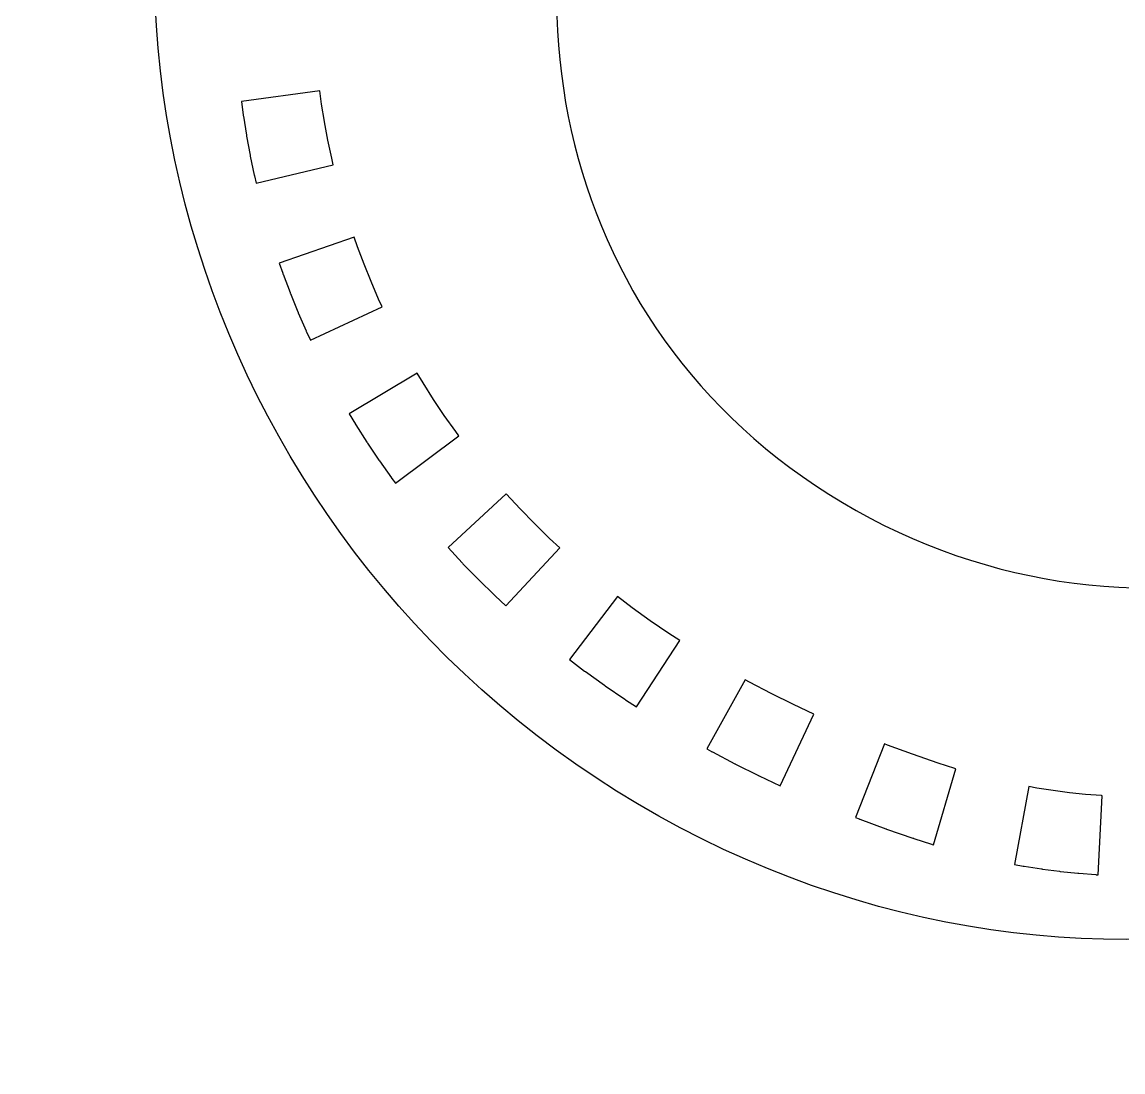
# Model space of a CAD drawing. Header units: centimetres. Extents: x -10.8 to 9.9, y -11.1 to 10.
# Drawn here: x -10.78 to 0.18, y -11.05 to -0.61 of the extents above; entities that cross this region are included whole.
import ezdxf

# ---------------------------------------------------------------- set-up
doc = ezdxf.new("R2010")
doc.units = ezdxf.units.CM
doc.header["$MEASUREMENT"] = 0
doc.layers.add('Layer 1', color=7, linetype='Continuous')

msp = doc.modelspace()

# ---------------------------------------------------------------- linework, layer by layer
at = {"layer": 'Layer 1'}
for points, knots in [([(4.43042, 9.96294), (3.9858, 9.95628), (3.47877, 9.85942), (2.89319, 9.64154), (2.89319, 9.64154), (0.71395, 9.97614), (-3.4046, 9.59642), (-6.35425, 6.79752), (-6.35425, 6.79752), (-7.12141, 6.14328), (-7.78754, 5.34399), (-8.31148, 4.40989), (-8.31148, 4.40989), (-10.77721, 0.01417), (-9.15003, -5.71857), (-4.65248, -8.38561), (-4.65248, -8.38561), (-0.15497, -11.05261), (5.45442, -9.63842), (7.92015, -5.24266), (7.92015, -5.24266), (9.94607, -1.63097), (9.20809, 2.88239), (6.38608, 5.85713), (6.38608, 5.85713), (6.18844, 5.94686), (6.00699, 6.01062), (5.84464, 6.04971), (5.84464, 6.04971), (5.65134, 6.09626), (5.4914, 6.11212), (5.3573, 6.10503), (5.3573, 6.10503), (5.3573, 6.10503), (5.44788, 6.02668), (5.44788, 6.02668), (5.44788, 6.02668), (5.44788, 6.02668), (5.45108, 6.02385), (5.45108, 6.02385), (5.45108, 6.02385), (5.45108, 6.02385), (5.45437, 6.02098), (5.45437, 6.02098), (5.45437, 6.02098), (5.45437, 6.02098), (5.55228, 5.93243), (5.55228, 5.93243), (5.55228, 5.93243), (5.55228, 5.93243), (5.02392, 5.34777), (5.02392, 5.34777), (5.02392, 5.34777), (5.02392, 5.34777), (4.92917, 5.43346), (4.92917, 5.43346), (4.92917, 5.43346), (4.92917, 5.43346), (4.77231, 5.56916), (4.77231, 5.56916), (4.77231, 5.56916), (4.77231, 5.56916), (4.718, 5.61407), (4.718, 5.61407), (4.718, 5.61407), (4.6639, 5.43022), (4.65137, 5.18564), (4.7083, 4.88262), (4.7083, 4.88262), (6.49875, 2.69621), (7.03049, -0.81891), (5.71443, -3.17821), (5.71443, -3.17821), (4.08358, -6.10188), (0.30778, -7.13171), (-2.61594, -5.38663), (-2.61594, -5.38663), (-5.53966, -3.64155), (-6.22493, -0.02556), (-4.59404, 2.89811), (-4.59404, 2.89811), (-3.59466, 4.68966), (-1.71734, 5.69815), (0.13636, 5.68912), (0.13636, 5.68912), (0.57478, 5.68701), (1.01185, 5.62772), (1.43564, 5.50851), (1.43564, 5.50851), (1.29324, 5.96519), (1.19866, 6.39981), (1.13907, 6.77469), (1.13907, 6.77469), (1.13907, 6.77469), (1.09361, 7.06059), (1.09361, 7.06059), (1.09361, 7.06059), (1.09361, 7.06059), (1.35286, 7.18937), (1.35286, 7.18937), (1.35286, 7.18937), (1.74945, 7.38642), (2.10033, 7.67818), (2.41634, 8.05508), (2.41634, 8.05508), (2.41634, 8.05508), (2.17885, 8.08586), (2.17885, 8.08586), (2.17885, 8.08586), (2.17885, 8.08586), (2.28039, 8.86736), (2.28039, 8.86736), (2.28039, 8.86736), (2.28039, 8.86736), (2.52897, 8.83506), (2.52897, 8.83506), (2.52897, 8.83506), (2.52897, 8.83506), (2.53319, 8.83455), (2.53319, 8.83455), (2.53319, 8.83455), (2.53319, 8.83455), (2.53741, 8.83388), (2.53741, 8.83388), (2.53741, 8.83388), (2.53741, 8.83388), (2.79455, 8.79475), (2.79455, 8.79475), (2.79455, 8.79475), (2.79455, 8.79475), (2.75027, 8.50354), (2.75027, 8.50354), (2.75027, 8.50354), (2.75541, 8.51121), (2.7606, 8.51864), (2.7657, 8.52631), (2.7657, 8.52631), (2.7657, 8.52631), (3.42394, 8.09308), (3.42394, 8.09308), (3.42394, 8.09308), (3.02722, 7.4905), (2.55148, 6.98385), (1.97201, 6.63209), (1.97201, 6.63209), (2.08595, 6.04351), (2.28861, 5.33703), (2.62173, 4.669), (2.62173, 4.669), (3.21967, 3.56681), (4.01125, 2.53838), (5.11293, 2.39572), (5.11293, 2.39572), (4.52427, 3.13872), (4.15471, 3.85515), (3.98591, 4.50311), (3.98591, 4.50311), (3.79552, 5.23413), (3.8557, 5.90857), (4.24132, 6.37469), (4.24132, 6.37469), (4.53059, 6.72426), (4.97989, 6.89686), (5.49531, 6.88686), (5.49531, 6.88686), (5.66714, 6.88349), (5.84623, 6.85987), (6.02924, 6.81581), (6.02924, 6.81581), (6.72653, 6.64777), (7.52506, 6.208), (8.42354, 5.4459), (8.42354, 5.4459), (8.76982, 5.89119), (8.83805, 6.41796), (8.74688, 7.00957), (8.74688, 7.00957), (7.4153, 7.4027), (6.83161, 9.99877), (4.43048, 9.96293), (4.43048, 9.96293), (4.43048, 9.96293), (4.43042, 9.96294), (4.43042, 9.96294)], [0, 0, 0, 0, 0.0212766, 0.0212766, 0.0212766, 0.0212766, 0.04255319, 0.04255319, 0.04255319, 0.04255319, 0.06382979, 0.06382979, 0.06382979, 0.06382979, 0.08510638, 0.08510638, 0.08510638, 0.08510638, 0.10638298, 0.10638298, 0.10638298, 0.10638298, 0.12765957, 0.12765957, 0.12765957, 0.12765957, 0.14893617, 0.14893617, 0.14893617, 0.14893617, 0.17021277, 0.17021277, 0.17021277, 0.17021277, 0.19148936, 0.19148936, 0.19148936, 0.19148936, 0.21276596, 0.21276596, 0.21276596, 0.21276596, 0.23404255, 0.23404255, 0.23404255, 0.23404255, 0.25531915, 0.25531915, 0.25531915, 0.25531915, 0.27659574, 0.27659574, 0.27659574, 0.27659574, 0.29787234, 0.29787234, 0.29787234, 0.29787234, 0.31914894, 0.31914894, 0.31914894, 0.31914894, 0.34042553, 0.34042553, 0.34042553, 0.34042553, 0.36170213, 0.36170213, 0.36170213, 0.36170213, 0.38297872, 0.38297872, 0.38297872, 0.38297872, 0.40425532, 0.40425532, 0.40425532, 0.40425532, 0.42553191, 0.42553191, 0.42553191, 0.42553191, 0.44680851, 0.44680851, 0.44680851, 0.44680851, 0.46808511, 0.46808511, 0.46808511, 0.46808511, 0.4893617, 0.4893617, 0.4893617, 0.4893617, 0.5106383, 0.5106383, 0.5106383, 0.5106383, 0.53191489, 0.53191489, 0.53191489, 0.53191489, 0.55319149, 0.55319149, 0.55319149, 0.55319149, 0.57446809, 0.57446809, 0.57446809, 0.57446809, 0.59574468, 0.59574468, 0.59574468, 0.59574468, 0.61702128, 0.61702128, 0.61702128, 0.61702128, 0.63829787, 0.63829787, 0.63829787, 0.63829787, 0.65957447, 0.65957447, 0.65957447, 0.65957447, 0.68085106, 0.68085106, 0.68085106, 0.68085106, 0.70212766, 0.70212766, 0.70212766, 0.70212766, 0.72340426, 0.72340426, 0.72340426, 0.72340426, 0.74468085, 0.74468085, 0.74468085, 0.74468085, 0.76595745, 0.76595745, 0.76595745, 0.76595745, 0.78723404, 0.78723404, 0.78723404, 0.78723404, 0.80851064, 0.80851064, 0.80851064, 0.80851064, 0.82978723, 0.82978723, 0.82978723, 0.82978723, 0.85106383, 0.85106383, 0.85106383, 0.85106383, 0.87234043, 0.87234043, 0.87234043, 0.87234043, 0.89361702, 0.89361702, 0.89361702, 0.89361702, 0.91489362, 0.91489362, 0.91489362, 0.91489362, 0.93617021, 0.93617021, 0.93617021, 0.93617021, 0.95744681, 0.95744681, 0.95744681, 0.95744681, 1, 1, 1, 1]), ([(-7.81385, -1.28979), (-7.81385, -1.28979), (-7.79606, -1.42135), (-7.79606, -1.42135), (-7.79606, -1.42135), (-7.79606, -1.42135), (-7.76802, -1.59677), (-7.76802, -1.59677), (-7.76802, -1.59677), (-7.76802, -1.59677), (-7.76768, -1.59871), (-7.76768, -1.59871), (-7.76768, -1.59871), (-7.76768, -1.59871), (-7.73365, -1.7818), (-7.73365, -1.7818), (-7.73365, -1.7818), (-7.73365, -1.7818), (-7.69604, -1.96017), (-7.69604, -1.96017), (-7.69604, -1.96017), (-7.69604, -1.96017), (-7.68023, -2.02688), (-7.68023, -2.02688), (-7.68023, -2.02688), (-7.68023, -2.02688), (-8.44705, -2.20862), (-8.44705, -2.20862), (-8.44705, -2.20862), (-8.44705, -2.20862), (-8.46392, -2.13727), (-8.46392, -2.13727), (-8.46392, -2.13727), (-8.46392, -2.13727), (-8.4651, -2.13246), (-8.4651, -2.13246), (-8.4651, -2.13246), (-8.4651, -2.13246), (-8.46611, -2.1277), (-8.46611, -2.1277), (-8.46611, -2.1277), (-8.46611, -2.1277), (-8.50587, -1.93921), (-8.50587, -1.93921), (-8.50587, -1.93921), (-8.50587, -1.93921), (-8.50692, -1.93449), (-8.50692, -1.93449), (-8.50692, -1.93449), (-8.50692, -1.93449), (-8.50776, -1.92973), (-8.50776, -1.92973), (-8.50776, -1.92973), (-8.50776, -1.92973), (-8.54284, -1.74061), (-8.54284, -1.74061), (-8.54284, -1.74061), (-8.54284, -1.74061), (-8.54368, -1.73585), (-8.54368, -1.73585), (-8.54368, -1.73585), (-8.54368, -1.73585), (-8.54452, -1.73109), (-8.54452, -1.73109), (-8.54452, -1.73109), (-8.54452, -1.73109), (-8.57497, -1.54146), (-8.57497, -1.54146), (-8.57497, -1.54146), (-8.57497, -1.54146), (-8.57569, -1.53674), (-8.57569, -1.53674), (-8.57569, -1.53674), (-8.57569, -1.53674), (-8.57632, -1.5321), (-8.57632, -1.5321), (-8.57632, -1.5321), (-8.57632, -1.5321), (-8.59475, -1.39581), (-8.59475, -1.39581), (-8.59475, -1.39581), (-8.59475, -1.39581), (-7.8138, -1.28988), (-7.8138, -1.28988), (-7.8138, -1.28988), (-7.8138, -1.28988), (-7.81385, -1.28979), (-7.81385, -1.28979)], [0, 0, 0, 0, 0.04347826, 0.04347826, 0.04347826, 0.04347826, 0.08695652, 0.08695652, 0.08695652, 0.08695652, 0.13043478, 0.13043478, 0.13043478, 0.13043478, 0.17391304, 0.17391304, 0.17391304, 0.17391304, 0.2173913, 0.2173913, 0.2173913, 0.2173913, 0.26086957, 0.26086957, 0.26086957, 0.26086957, 0.30434783, 0.30434783, 0.30434783, 0.30434783, 0.34782609, 0.34782609, 0.34782609, 0.34782609, 0.39130435, 0.39130435, 0.39130435, 0.39130435, 0.43478261, 0.43478261, 0.43478261, 0.43478261, 0.47826087, 0.47826087, 0.47826087, 0.47826087, 0.52173913, 0.52173913, 0.52173913, 0.52173913, 0.56521739, 0.56521739, 0.56521739, 0.56521739, 0.60869565, 0.60869565, 0.60869565, 0.60869565, 0.65217391, 0.65217391, 0.65217391, 0.65217391, 0.69565217, 0.69565217, 0.69565217, 0.69565217, 0.73913043, 0.73913043, 0.73913043, 0.73913043, 0.7826087, 0.7826087, 0.7826087, 0.7826087, 0.82608696, 0.82608696, 0.82608696, 0.82608696, 0.86956522, 0.86956522, 0.86956522, 0.86956522, 0.91304348, 0.91304348, 0.91304348, 0.91304348, 1, 1, 1, 1]), ([(-7.47301, -2.74568), (-7.47301, -2.74568), (-7.43944, -2.84279), (-7.43944, -2.84279), (-7.43944, -2.84279), (-7.43944, -2.84279), (-7.37463, -3.01568), (-7.37463, -3.01568), (-7.37463, -3.01568), (-7.37463, -3.01568), (-7.30484, -3.18836), (-7.30484, -3.18836), (-7.30484, -3.18836), (-7.30484, -3.18836), (-7.22936, -3.36226), (-7.22936, -3.36226), (-7.22936, -3.36226), (-7.22936, -3.36226), (-7.19369, -3.43901), (-7.19369, -3.43901), (-7.19369, -3.43901), (-7.19369, -3.43901), (-7.90823, -3.77138), (-7.90823, -3.77138), (-7.90823, -3.77138), (-7.90823, -3.77138), (-7.9469, -3.68844), (-7.9469, -3.68844), (-7.9469, -3.68844), (-7.9469, -3.68844), (-7.94901, -3.6838), (-7.94901, -3.6838), (-7.94901, -3.6838), (-7.94901, -3.6838), (-7.95103, -3.67916), (-7.95103, -3.67916), (-7.95103, -3.67916), (-7.95103, -3.67916), (-8.02946, -3.49855), (-8.02946, -3.49855), (-8.02946, -3.49855), (-8.02946, -3.49855), (-8.03148, -3.49383), (-8.03148, -3.49383), (-8.03148, -3.49383), (-8.03148, -3.49383), (-8.03338, -3.48919), (-8.03338, -3.48919), (-8.03338, -3.48919), (-8.03338, -3.48919), (-8.10684, -3.30732), (-8.10684, -3.30732), (-8.10684, -3.30732), (-8.10684, -3.30732), (-8.10874, -3.3026), (-8.10874, -3.3026), (-8.10874, -3.3026), (-8.10874, -3.3026), (-8.11043, -3.29796), (-8.11043, -3.29796), (-8.11043, -3.29796), (-8.11043, -3.29796), (-8.17908, -3.11482), (-8.17908, -3.11482), (-8.17908, -3.11482), (-8.17908, -3.11482), (-8.18089, -3.11018), (-8.18089, -3.11018), (-8.18089, -3.11018), (-8.18089, -3.11018), (-8.18258, -3.10546), (-8.18258, -3.10546), (-8.18258, -3.10546), (-8.18258, -3.10546), (-8.21779, -3.00341), (-8.21779, -3.00341), (-8.21779, -3.00341), (-8.21779, -3.00341), (-7.4731, -2.74568), (-7.4731, -2.74568), (-7.4731, -2.74568), (-7.4731, -2.74568), (-7.47301, -2.74568), (-7.47301, -2.74568)], [0, 0, 0, 0, 0.04545455, 0.04545455, 0.04545455, 0.04545455, 0.09090909, 0.09090909, 0.09090909, 0.09090909, 0.13636364, 0.13636364, 0.13636364, 0.13636364, 0.18181818, 0.18181818, 0.18181818, 0.18181818, 0.22727273, 0.22727273, 0.22727273, 0.22727273, 0.27272727, 0.27272727, 0.27272727, 0.27272727, 0.31818182, 0.31818182, 0.31818182, 0.31818182, 0.36363636, 0.36363636, 0.36363636, 0.36363636, 0.40909091, 0.40909091, 0.40909091, 0.40909091, 0.45454545, 0.45454545, 0.45454545, 0.45454545, 0.5, 0.5, 0.5, 0.5, 0.54545455, 0.54545455, 0.54545455, 0.54545455, 0.59090909, 0.59090909, 0.59090909, 0.59090909, 0.63636364, 0.63636364, 0.63636364, 0.63636364, 0.68181818, 0.68181818, 0.68181818, 0.68181818, 0.72727273, 0.72727273, 0.72727273, 0.72727273, 0.77272727, 0.77272727, 0.77272727, 0.77272727, 0.81818182, 0.81818182, 0.81818182, 0.81818182, 0.86363636, 0.86363636, 0.86363636, 0.86363636, 0.90909091, 0.90909091, 0.90909091, 0.90909091, 1, 1, 1, 1]), ([(-6.84521, -4.09957), (-6.84521, -4.09957), (-6.78714, -4.19677), (-6.78714, -4.19677), (-6.78714, -4.19677), (-6.78714, -4.19677), (-6.68341, -4.36051), (-6.68341, -4.36051), (-6.68341, -4.36051), (-6.68341, -4.36051), (-6.57723, -4.51906), (-6.57723, -4.51906), (-6.57723, -4.51906), (-6.57723, -4.51906), (-6.46241, -4.68099), (-6.46241, -4.68099), (-6.46241, -4.68099), (-6.46241, -4.68099), (-6.43192, -4.72168), (-6.43192, -4.72168), (-6.43192, -4.72168), (-6.43192, -4.72168), (-7.06284, -5.19396), (-7.06284, -5.19396), (-7.06284, -5.19396), (-7.06284, -5.19396), (-7.0967, -5.14884), (-7.0967, -5.14884), (-7.0967, -5.14884), (-7.0967, -5.14884), (-7.09974, -5.14462), (-7.09974, -5.14462), (-7.09974, -5.14462), (-7.09974, -5.14462), (-7.10269, -5.14053), (-7.10269, -5.14053), (-7.10269, -5.14053), (-7.10269, -5.14053), (-7.2216, -4.97279), (-7.2216, -4.97279), (-7.2216, -4.97279), (-7.2216, -4.97279), (-7.22455, -4.96857), (-7.22455, -4.96857), (-7.22455, -4.96857), (-7.22455, -4.96857), (-7.22742, -4.96435), (-7.22742, -4.96435), (-7.22742, -4.96435), (-7.22742, -4.96435), (-7.34115, -4.79471), (-7.34115, -4.79471), (-7.34115, -4.79471), (-7.34115, -4.79471), (-7.34402, -4.79049), (-7.34402, -4.79049), (-7.34402, -4.79049), (-7.34402, -4.79049), (-7.34676, -4.78615), (-7.34676, -4.78615), (-7.34676, -4.78615), (-7.34676, -4.78615), (-7.45538, -4.6147), (-7.45538, -4.6147), (-7.45538, -4.6147), (-7.45538, -4.6147), (-7.45812, -4.6104), (-7.45812, -4.6104), (-7.45812, -4.6104), (-7.45812, -4.6104), (-7.46078, -4.60597), (-7.46078, -4.60597), (-7.46078, -4.60597), (-7.46078, -4.60597), (-7.52171, -4.50392), (-7.52171, -4.50392), (-7.52171, -4.50392), (-7.52171, -4.50392), (-6.84534, -4.09953), (-6.84534, -4.09953), (-6.84534, -4.09953), (-6.84534, -4.09953), (-6.84521, -4.09957), (-6.84521, -4.09957)], [0, 0, 0, 0, 0.04545455, 0.04545455, 0.04545455, 0.04545455, 0.09090909, 0.09090909, 0.09090909, 0.09090909, 0.13636364, 0.13636364, 0.13636364, 0.13636364, 0.18181818, 0.18181818, 0.18181818, 0.18181818, 0.22727273, 0.22727273, 0.22727273, 0.22727273, 0.27272727, 0.27272727, 0.27272727, 0.27272727, 0.31818182, 0.31818182, 0.31818182, 0.31818182, 0.36363636, 0.36363636, 0.36363636, 0.36363636, 0.40909091, 0.40909091, 0.40909091, 0.40909091, 0.45454545, 0.45454545, 0.45454545, 0.45454545, 0.5, 0.5, 0.5, 0.5, 0.54545455, 0.54545455, 0.54545455, 0.54545455, 0.59090909, 0.59090909, 0.59090909, 0.59090909, 0.63636364, 0.63636364, 0.63636364, 0.63636364, 0.68181818, 0.68181818, 0.68181818, 0.68181818, 0.72727273, 0.72727273, 0.72727273, 0.72727273, 0.77272727, 0.77272727, 0.77272727, 0.77272727, 0.81818182, 0.81818182, 0.81818182, 0.81818182, 0.86363636, 0.86363636, 0.86363636, 0.86363636, 0.90909091, 0.90909091, 0.90909091, 0.90909091, 1, 1, 1, 1]), ([(-5.9596, -5.30051), (-5.9596, -5.30051), (-5.82272, -5.44865), (-5.82272, -5.44865), (-5.82272, -5.44865), (-5.82272, -5.44865), (-5.6799, -5.59565), (-5.6799, -5.59565), (-5.6799, -5.59565), (-5.6799, -5.59565), (-5.5286, -5.74353), (-5.5286, -5.74353), (-5.5286, -5.74353), (-5.5286, -5.74353), (-5.42613, -5.83866), (-5.42613, -5.83866), (-5.42613, -5.83866), (-5.42613, -5.83866), (-5.96259, -6.41594), (-5.96259, -6.41594), (-5.96259, -6.41594), (-5.96259, -6.41594), (-6.07012, -6.316), (-6.07012, -6.316), (-6.07012, -6.316), (-6.07012, -6.316), (-6.07379, -6.31263), (-6.07379, -6.31263), (-6.07379, -6.31263), (-6.07379, -6.31263), (-6.07729, -6.30917), (-6.07729, -6.30917), (-6.07729, -6.30917), (-6.07729, -6.30917), (-6.2331, -6.15686), (-6.2331, -6.15686), (-6.2331, -6.15686), (-6.2331, -6.15686), (-6.23664, -6.15332), (-6.23664, -6.15332), (-6.23664, -6.15332), (-6.23664, -6.15332), (-6.24018, -6.14978), (-6.24018, -6.14978), (-6.24018, -6.14978), (-6.24018, -6.14978), (-6.39072, -5.99502), (-6.39072, -5.99502), (-6.39072, -5.99502), (-6.39072, -5.99502), (-6.39422, -5.99139), (-6.39422, -5.99139), (-6.39422, -5.99139), (-6.39422, -5.99139), (-6.39759, -5.98768), (-6.39759, -5.98768), (-6.39759, -5.98768), (-6.39759, -5.98768), (-6.53843, -5.83524), (-6.53843, -5.83524), (-6.53843, -5.83524), (-6.53843, -5.83524), (-5.95946, -5.30055), (-5.95946, -5.30055), (-5.95946, -5.30055), (-5.95946, -5.30055), (-5.9596, -5.30051), (-5.9596, -5.30051)], [0, 0, 0, 0, 0.05555556, 0.05555556, 0.05555556, 0.05555556, 0.11111111, 0.11111111, 0.11111111, 0.11111111, 0.16666667, 0.16666667, 0.16666667, 0.16666667, 0.22222222, 0.22222222, 0.22222222, 0.22222222, 0.27777778, 0.27777778, 0.27777778, 0.27777778, 0.33333333, 0.33333333, 0.33333333, 0.33333333, 0.38888889, 0.38888889, 0.38888889, 0.38888889, 0.44444444, 0.44444444, 0.44444444, 0.44444444, 0.5, 0.5, 0.5, 0.5, 0.55555556, 0.55555556, 0.55555556, 0.55555556, 0.61111111, 0.61111111, 0.61111111, 0.61111111, 0.66666667, 0.66666667, 0.66666667, 0.66666667, 0.72222222, 0.72222222, 0.72222222, 0.72222222, 0.77777778, 0.77777778, 0.77777778, 0.77777778, 0.83333333, 0.83333333, 0.83333333, 0.83333333, 0.88888889, 0.88888889, 0.88888889, 0.88888889, 1, 1, 1, 1]), ([(-4.854, -6.32132), (-4.854, -6.32132), (-4.70726, -6.43277), (-4.70726, -6.43277), (-4.70726, -6.43277), (-4.70726, -6.43277), (-4.52661, -6.5632), (-4.52661, -6.5632), (-4.52661, -6.5632), (-4.52661, -6.5632), (-4.34107, -6.69034), (-4.34107, -6.69034), (-4.34107, -6.69034), (-4.34107, -6.69034), (-4.23413, -6.75992), (-4.23413, -6.75992), (-4.23413, -6.75992), (-4.23413, -6.75992), (-4.66399, -7.42048), (-4.66399, -7.42048), (-4.66399, -7.42048), (-4.66399, -7.42048), (-4.7735, -7.34913), (-4.7735, -7.34913), (-4.7735, -7.34913), (-4.7735, -7.34913), (-4.77751, -7.3466), (-4.77751, -7.3466), (-4.77751, -7.3466), (-4.77751, -7.3466), (-4.78139, -7.34399), (-4.78139, -7.34399), (-4.78139, -7.34399), (-4.78139, -7.34399), (-4.97557, -7.21091), (-4.97557, -7.21091), (-4.97557, -7.21091), (-4.97557, -7.21091), (-4.97945, -7.20825), (-4.97945, -7.20825), (-4.97945, -7.20825), (-4.97945, -7.20825), (-4.98333, -7.20542), (-4.98333, -7.20542), (-4.98333, -7.20542), (-4.98333, -7.20542), (-5.17191, -7.06934), (-5.17191, -7.06934), (-5.17191, -7.06934), (-5.17191, -7.06934), (-5.17579, -7.06656), (-5.17579, -7.06656), (-5.17579, -7.06656), (-5.17579, -7.06656), (-5.17967, -7.06369), (-5.17967, -7.06369), (-5.17967, -7.06369), (-5.17967, -7.06369), (-5.33055, -6.94912), (-5.33055, -6.94912), (-5.33055, -6.94912), (-5.33055, -6.94912), (-4.85405, -6.32137), (-4.85405, -6.32137), (-4.85405, -6.32137), (-4.85405, -6.32137), (-4.854, -6.32132), (-4.854, -6.32132)], [0, 0, 0, 0, 0.05555556, 0.05555556, 0.05555556, 0.05555556, 0.11111111, 0.11111111, 0.11111111, 0.11111111, 0.16666667, 0.16666667, 0.16666667, 0.16666667, 0.22222222, 0.22222222, 0.22222222, 0.22222222, 0.27777778, 0.27777778, 0.27777778, 0.27777778, 0.33333333, 0.33333333, 0.33333333, 0.33333333, 0.38888889, 0.38888889, 0.38888889, 0.38888889, 0.44444444, 0.44444444, 0.44444444, 0.44444444, 0.5, 0.5, 0.5, 0.5, 0.55555556, 0.55555556, 0.55555556, 0.55555556, 0.61111111, 0.61111111, 0.61111111, 0.61111111, 0.66666667, 0.66666667, 0.66666667, 0.66666667, 0.72222222, 0.72222222, 0.72222222, 0.72222222, 0.77777778, 0.77777778, 0.77777778, 0.77777778, 0.83333333, 0.83333333, 0.83333333, 0.83333333, 0.88888889, 0.88888889, 0.88888889, 0.88888889, 1, 1, 1, 1]), ([(-3.5812, -7.1492), (-3.5812, -7.1492), (-3.53878, -7.17281), (-3.53878, -7.17281), (-3.53878, -7.17281), (-3.53878, -7.17281), (-3.32355, -7.28595), (-3.32355, -7.28595), (-3.32355, -7.28595), (-3.32355, -7.28595), (-3.10225, -7.39601), (-3.10225, -7.39601), (-3.10225, -7.39601), (-3.10225, -7.39601), (-2.90069, -7.49072), (-2.90069, -7.49072), (-2.90069, -7.49072), (-2.90069, -7.49072), (-3.23593, -8.20391), (-3.23593, -8.20391), (-3.23593, -8.20391), (-3.23593, -8.20391), (-3.44276, -8.10663), (-3.44276, -8.10663), (-3.44276, -8.10663), (-3.44276, -8.10663), (-3.44668, -8.10482), (-3.44668, -8.10482), (-3.44668, -8.10482), (-3.44668, -8.10482), (-3.45064, -8.10284), (-3.45064, -8.10284), (-3.45064, -8.10284), (-3.45064, -8.10284), (-3.67877, -7.98941), (-3.67877, -7.98941), (-3.67877, -7.98941), (-3.67877, -7.98941), (-3.68273, -7.98739), (-3.68273, -7.98739), (-3.68273, -7.98739), (-3.68273, -7.98739), (-3.68669, -7.98528), (-3.68669, -7.98528), (-3.68669, -7.98528), (-3.68669, -7.98528), (-3.90904, -7.86847), (-3.90904, -7.86847), (-3.90904, -7.86847), (-3.90904, -7.86847), (-3.91305, -7.86636), (-3.91305, -7.86636), (-3.91305, -7.86636), (-3.91305, -7.86636), (-3.91701, -7.86417), (-3.91701, -7.86417), (-3.91701, -7.86417), (-3.91701, -7.86417), (-3.96365, -7.83824), (-3.96365, -7.83824), (-3.96365, -7.83824), (-3.96365, -7.83824), (-3.58119, -7.14922), (-3.58119, -7.14922), (-3.58119, -7.14922), (-3.58119, -7.14922), (-3.5812, -7.1492), (-3.5812, -7.1492)], [0, 0, 0, 0, 0.05555556, 0.05555556, 0.05555556, 0.05555556, 0.11111111, 0.11111111, 0.11111111, 0.11111111, 0.16666667, 0.16666667, 0.16666667, 0.16666667, 0.22222222, 0.22222222, 0.22222222, 0.22222222, 0.27777778, 0.27777778, 0.27777778, 0.27777778, 0.33333333, 0.33333333, 0.33333333, 0.33333333, 0.38888889, 0.38888889, 0.38888889, 0.38888889, 0.44444444, 0.44444444, 0.44444444, 0.44444444, 0.5, 0.5, 0.5, 0.5, 0.55555556, 0.55555556, 0.55555556, 0.55555556, 0.61111111, 0.61111111, 0.61111111, 0.61111111, 0.66666667, 0.66666667, 0.66666667, 0.66666667, 0.72222222, 0.72222222, 0.72222222, 0.72222222, 0.77777778, 0.77777778, 0.77777778, 0.77777778, 0.83333333, 0.83333333, 0.83333333, 0.83333333, 0.88888889, 0.88888889, 0.88888889, 0.88888889, 1, 1, 1, 1]), ([(-2.19801, -7.78636), (-2.19801, -7.78636), (-2.16499, -7.79931), (-2.16499, -7.79931), (-2.16499, -7.79931), (-2.16499, -7.79931), (-1.91856, -7.89039), (-1.91856, -7.89039), (-1.91856, -7.89039), (-1.91856, -7.89039), (-1.91729, -7.89081), (-1.91729, -7.89081), (-1.91729, -7.89081), (-1.91729, -7.89081), (-1.66386, -7.9786), (-1.66386, -7.9786), (-1.66386, -7.9786), (-1.66386, -7.9786), (-1.66175, -7.97923), (-1.66175, -7.97923), (-1.66175, -7.97923), (-1.66175, -7.97923), (-1.4959, -8.03249), (-1.4959, -8.03249), (-1.4959, -8.03249), (-1.4959, -8.03249), (-1.48764, -8.03489), (-1.48764, -8.03489), (-1.48764, -8.03489), (-1.48764, -8.03489), (-1.70919, -8.79117), (-1.70919, -8.79117), (-1.70919, -8.79117), (-1.70919, -8.79117), (-1.72087, -8.7878), (-1.72087, -8.7878), (-1.72087, -8.7878), (-1.72087, -8.7878), (-1.72563, -8.78641), (-1.72563, -8.78641), (-1.72563, -8.78641), (-1.72563, -8.78641), (-1.73039, -8.78485), (-1.73039, -8.78485), (-1.73039, -8.78485), (-1.73039, -8.78485), (-1.90454, -8.72902), (-1.90454, -8.72902), (-1.90454, -8.72902), (-1.90454, -8.72902), (-1.90888, -8.72763), (-1.90888, -8.72763), (-1.90888, -8.72763), (-1.90888, -8.72763), (-1.9131, -8.72611), (-1.9131, -8.72611), (-1.9131, -8.72611), (-1.9131, -8.72611), (-2.17623, -8.63511), (-2.17623, -8.63511), (-2.17623, -8.63511), (-2.17623, -8.63511), (-2.18003, -8.63376), (-2.18003, -8.63376), (-2.18003, -8.63376), (-2.18003, -8.63376), (-2.18383, -8.63237), (-2.18383, -8.63237), (-2.18383, -8.63237), (-2.18383, -8.63237), (-2.44118, -8.53732), (-2.44118, -8.53732), (-2.44118, -8.53732), (-2.44118, -8.53732), (-2.44498, -8.53597), (-2.44498, -8.53597), (-2.44498, -8.53597), (-2.44498, -8.53597), (-2.44886, -8.53449), (-2.44886, -8.53449), (-2.44886, -8.53449), (-2.44886, -8.53449), (-2.48639, -8.51973), (-2.48639, -8.51973), (-2.48639, -8.51973), (-2.48639, -8.51973), (-2.19796, -7.7863), (-2.19796, -7.7863), (-2.19796, -7.7863), (-2.19796, -7.7863), (-2.19801, -7.78636), (-2.19801, -7.78636)], [0, 0, 0, 0, 0.04166667, 0.04166667, 0.04166667, 0.04166667, 0.08333333, 0.08333333, 0.08333333, 0.08333333, 0.125, 0.125, 0.125, 0.125, 0.16666667, 0.16666667, 0.16666667, 0.16666667, 0.20833333, 0.20833333, 0.20833333, 0.20833333, 0.25, 0.25, 0.25, 0.25, 0.29166667, 0.29166667, 0.29166667, 0.29166667, 0.33333333, 0.33333333, 0.33333333, 0.33333333, 0.375, 0.375, 0.375, 0.375, 0.41666667, 0.41666667, 0.41666667, 0.41666667, 0.45833333, 0.45833333, 0.45833333, 0.45833333, 0.5, 0.5, 0.5, 0.5, 0.54166667, 0.54166667, 0.54166667, 0.54166667, 0.58333333, 0.58333333, 0.58333333, 0.58333333, 0.625, 0.625, 0.625, 0.625, 0.66666667, 0.66666667, 0.66666667, 0.66666667, 0.70833333, 0.70833333, 0.70833333, 0.70833333, 0.75, 0.75, 0.75, 0.75, 0.79166667, 0.79166667, 0.79166667, 0.79166667, 0.83333333, 0.83333333, 0.83333333, 0.83333333, 0.875, 0.875, 0.875, 0.875, 0.91666667, 0.91666667, 0.91666667, 0.91666667, 1, 1, 1, 1]), ([(-0.76176, -8.21217), (-0.76176, -8.21217), (-0.67936, -8.22735), (-0.67936, -8.22735), (-0.67936, -8.22735), (-0.67936, -8.22735), (-0.51883, -8.25265), (-0.51883, -8.25265), (-0.51883, -8.25265), (-0.51883, -8.25265), (-0.35501, -8.27416), (-0.35501, -8.27416), (-0.35501, -8.27416), (-0.35501, -8.27416), (-0.19591, -8.29082), (-0.19591, -8.29082), (-0.19591, -8.29082), (-0.19591, -8.29082), (-0.03778, -8.30318), (-0.03778, -8.30318), (-0.03778, -8.30318), (-0.03778, -8.30318), (-0.03103, -8.30352), (-0.03103, -8.30352), (-0.03103, -8.30352), (-0.03103, -8.30352), (-0.07227, -9.09054), (-0.07227, -9.09054), (-0.07227, -9.09054), (-0.07227, -9.09054), (-0.08387, -9.08991), (-0.08387, -9.08991), (-0.08387, -9.08991), (-0.08387, -9.08991), (-0.08893, -9.08966), (-0.08893, -9.08966), (-0.08893, -9.08966), (-0.08893, -9.08966), (-0.09407, -9.08924), (-0.09407, -9.08924), (-0.09407, -9.08924), (-0.09407, -9.08924), (-0.26359, -9.07596), (-0.26359, -9.07596), (-0.26359, -9.07596), (-0.26359, -9.07596), (-0.26865, -9.07554), (-0.26865, -9.07554), (-0.26865, -9.07554), (-0.26865, -9.07554), (-0.27379, -9.07499), (-0.27379, -9.07499), (-0.27379, -9.07499), (-0.27379, -9.07499), (-0.44402, -9.05715), (-0.44402, -9.05715), (-0.44402, -9.05715), (-0.44402, -9.05715), (-0.44908, -9.05664), (-0.44908, -9.05664), (-0.44908, -9.05664), (-0.44908, -9.05664), (-0.45414, -9.05601), (-0.45414, -9.05601), (-0.45414, -9.05601), (-0.45414, -9.05601), (-0.62492, -9.03366), (-0.62492, -9.03366), (-0.62492, -9.03366), (-0.62492, -9.03366), (-0.62998, -9.03294), (-0.62998, -9.03294), (-0.62998, -9.03294), (-0.62998, -9.03294), (-0.63504, -9.0321), (-0.63504, -9.0321), (-0.63504, -9.0321), (-0.63504, -9.0321), (-0.80654, -9.00511), (-0.80654, -9.00511), (-0.80654, -9.00511), (-0.80654, -9.00511), (-0.8116, -9.00435), (-0.8116, -9.00435), (-0.8116, -9.00435), (-0.8116, -9.00435), (-0.81658, -9.00338), (-0.81658, -9.00338), (-0.81658, -9.00338), (-0.81658, -9.00338), (-0.90454, -8.98723), (-0.90454, -8.98723), (-0.90454, -8.98723), (-0.90454, -8.98723), (-0.76176, -8.2121), (-0.76176, -8.2121), (-0.76176, -8.2121), (-0.76176, -8.2121), (-0.76176, -8.21217), (-0.76176, -8.21217)], [0, 0, 0, 0, 0.03846154, 0.03846154, 0.03846154, 0.03846154, 0.07692308, 0.07692308, 0.07692308, 0.07692308, 0.11538462, 0.11538462, 0.11538462, 0.11538462, 0.15384615, 0.15384615, 0.15384615, 0.15384615, 0.19230769, 0.19230769, 0.19230769, 0.19230769, 0.23076923, 0.23076923, 0.23076923, 0.23076923, 0.26923077, 0.26923077, 0.26923077, 0.26923077, 0.30769231, 0.30769231, 0.30769231, 0.30769231, 0.34615385, 0.34615385, 0.34615385, 0.34615385, 0.38461538, 0.38461538, 0.38461538, 0.38461538, 0.42307692, 0.42307692, 0.42307692, 0.42307692, 0.46153846, 0.46153846, 0.46153846, 0.46153846, 0.5, 0.5, 0.5, 0.5, 0.53846154, 0.53846154, 0.53846154, 0.53846154, 0.57692308, 0.57692308, 0.57692308, 0.57692308, 0.61538462, 0.61538462, 0.61538462, 0.61538462, 0.65384615, 0.65384615, 0.65384615, 0.65384615, 0.69230769, 0.69230769, 0.69230769, 0.69230769, 0.73076923, 0.73076923, 0.73076923, 0.73076923, 0.76923077, 0.76923077, 0.76923077, 0.76923077, 0.80769231, 0.80769231, 0.80769231, 0.80769231, 0.84615385, 0.84615385, 0.84615385, 0.84615385, 0.88461538, 0.88461538, 0.88461538, 0.88461538, 0.92307692, 0.92307692, 0.92307692, 0.92307692, 1, 1, 1, 1])]:
    msp.add_open_spline(points, degree=3, knots=knots, dxfattribs=at)

doc.saveas('drawing.dxf')
